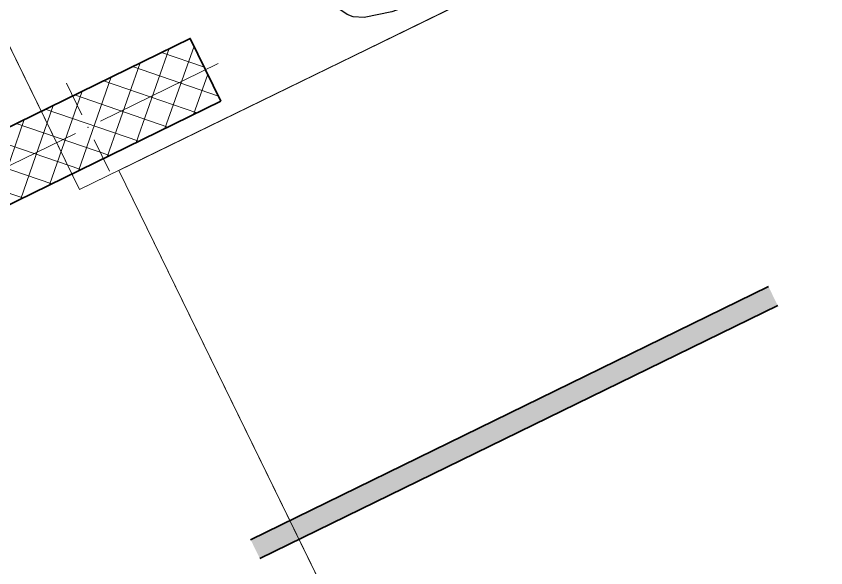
# Model space of a CAD drawing. Header units: metres. Extents: x 7511783 to 7512372, y 4692307 to 4692611.
# Drawn here: x 7512269.133 to 7512273.768, y 4692543.999 to 4692547.158 of the extents above; entities that cross this region are included whole.
import ezdxf

# ---------------------------------------------------------------- set-up
doc = ezdxf.new("R2010")
doc.units = ezdxf.units.M
doc.linetypes.add('Long Dashed', pattern=[793.7499761581425, 476.2499928474427, -317.4999833106998])
for name, color, linetype, lineweight in [('A - Muret', 7, 'Continuous', 0), ('A - Muret_Pen_No__102', 254, 'Continuous', 0), ('A - Muret_Pen_No__7', 7, 'Continuous', 0), ('A - Shtyllat', 7, 'Continuous', 0), ('A -Polyline_Pen_No__42', 8, 'Continuous', 0), ('garazhat-netw-amiri - b1', 20, 'Continuous', 0), ('Interior - Furniture _Pen_No__42', 8, 'Continuous', 0), ('Structural - Bearing', 7, 'Continuous', 0), ('Structural - Bearing_Pen_No__20', 1, 'Continuous', 0), ('Structural - Bearing_Pen_No__21', 7, 'Continuous', 0)]:
    doc.layers.add(name, color=color, linetype=linetype, lineweight=lineweight)

# ---------------------------------------------------------------- blocks, each defined once
blk = doc.blocks.new('Wall_36', base_point=(28500.00000000001, -19000.83534970144))
at = {"layer": 'A - Muret_Pen_No__102', "linetype": 'Continuous', "lineweight": 0}
blk.add_hatch(color=254, dxfattribs=at).paths.add_polyline_path([(28500.00000000001, -18880.83528241818), (28500.00000000001, -19000.83541056829), (31799.99995231624, -19000.83597085249), (31799.99995231624, -18880.83528241818)])
at = {"layer": 'A - Muret_Pen_No__7', "color": 7, "linetype": 'Continuous', "lineweight": 35, "flags": 128}
for points in [[(31799.99999999999, -18880.83534970144), (28500.00000000001, -18880.83534970144)], [(28500.00000000001, -19000.83534970144), (31800.00000000006, -19000.83534970144)]]:
    blk.add_lwpolyline(points, dxfattribs=at)
blk = doc.blocks.new('Column_12', base_point=(-63790.96833503789, 182406.9408084733))
at = {"layer": 'Structural - Bearing', "linetype": 'Continuous', "lineweight": 0}
h = blk.add_hatch(dxfattribs=at)
h.set_pattern_fill('CONCRETE_BLOCK', color=18, style=0, pattern_type=2)
h.set_pattern_definition([(44.99999999999998, (0, 0), (-91.92387818248316, 91.92387818248324), []), (135.0000000000001, (0, 0), (91.9238781824829, 91.92387818248349), [])])
h.paths.add_polyline_path([(-63040.96833503789, 182206.9408084733), (-63040.96833503789, 182606.9408084733), (-64540.96833503789, 182606.9408084733), (-64540.96833503789, 182206.9408084733)])
at = {"layer": 'Structural - Bearing_Pen_No__20', "color": 1, "linetype": 'Continuous', "lineweight": 0}
for p, q in [((-63790.96833503789, 182486.9408084733), (-63790.96833503789, 182686.9408084733)), ((-63870.96833503788, 182406.9408084733), (-64620.96833503788, 182406.9408084733)), ((-63710.96833503789, 182406.9408084733), (-62960.96833503789, 182406.9408084733)), ((-63790.96833503789, 182326.9408084733), (-63790.96833503789, 182126.9408084733))]:
    blk.add_line(p, q, dxfattribs=at)
blk.add_point((-63790.96833503789, 182406.9408084733), dxfattribs=at)
at = {"layer": 'Structural - Bearing_Pen_No__21', "color": 7, "linetype": 'Continuous', "lineweight": 35, "flags": 128}
blk.add_lwpolyline([(-63040.96833503789, 182206.9408084733), (-63040.96833503789, 182606.9408084733), (-64540.96833503789, 182606.9408084733), (-64540.96833503789, 182206.9408084733)], close=True, dxfattribs=at)
blk = doc.blocks.new('Car 05 22')
at = {"layer": 'Interior - Furniture _Pen_No__42', "color": 8, "linetype": 'Continuous', "lineweight": 25}
for p, q in [((1961.117547741, 983.221158223), (1928.938242309, 983.221158223)), ((1928.938242309, 983.221158223), (1957.843908175, 858.0544967500001)), ((1996.903176747, 974.9060932165999), (1961.117547741, 983.221158223)), ((2026.89661068, 945.007687052), (1996.903176747, 974.9060932165999)), ((2054.5732194, 897.577022836), (2026.89661068, 945.007687052)), ((2067.91700908, 857.6794056350001), (2054.5732194, 897.577022836)), ((-251.752794228, 841.043733947), (-372.3345973750002, 830.229933465)), ((-168.2198443133, 844.6061713611999), (-251.752794228, 841.043733947)), ((-78.35772569479998, 850.6357850930001), (-168.2198443133, 844.6061713611999)), ((-24.036324899, 852.2918850640001), (-78.35772569479998, 850.6357850930001)), ((40.3182760438, 852.3336850629998), (-24.036324899, 852.2918850640001)), ((230.8030912739, 845.5192631063), (40.3182760438, 852.3336850629998)), ((138.886242882, 832.3883788069998), (165.168377873, 840.275885275)), ((165.168377873, 840.275885275), (194.733578306, 844.324685204)), ((194.733578306, 844.324685204), (230.803091274, 845.519263106)), ((400.0158099590001, 847.596806379), (230.8030912739, 845.5192631063)), ((590.7241636140001, 851.6786068920001), (400.0158099590001, 847.596806379)), ((856.5325990199999, 856.169707455), (590.7241636140001, 851.6786068920001)), ((1129.8609284, 858.5331077519999), (856.5325990199999, 856.169707455)), ((1120.16623076, 836.3248049650001), (1119.51383092, 833.2672045809999)), ((1120.69723063, 838.160005195), (1120.16623076, 836.3248049650001)), ((1129.8609284, 858.5331077519999), (1120.69723063, 838.160005195)), ((1536.1071561, 860.3802508980001), (1129.8609284, 858.5331077519999)), ((1957.843908175, 858.0544967500001), (1536.1071561, 860.3802508980001)), ((1957.84390817, 858.0544967500001), (1977.22141076, 777.427813481)), ((2119.91703998, 857.4374531180001), (2067.91700908, 857.6794056350001)), ((2075.28112592, 835.6608695470001), (2067.91700908, 857.6794056350001)), ((2075.2191259, 809.3983893609999), (2075.28112592, 835.6608695470001)), ((2193.165590015, 856.4504063259001), (2119.91703998, 857.4374531180001)), ((2182.27381684, 834.081841238), (2193.16559002, 856.4504063260001)), ((2808.01466132, 852.5547640039999), (2193.165590015, 856.4504063259001)), ((2855.711363900001, 852.6327640009998), (2808.01466132, 852.5547640039999)), ((2808.01466132, 852.5547640039999), (2876.86636504, 843.317264394)), ((2891.44016583, 852.5287640049999), (2855.711363900001, 852.6327640009998)), ((2876.86636504, 843.317264394), (2954.16376923, 813.731165643)), ((2922.51356751, 852.034364026), (2891.44016583, 852.5287640049999)), ((2945.17226874, 849.4061641369999), (2922.51356751, 852.034364026)), ((2989.61447115, 839.6482645490003), (2945.17226874, 849.4061641369999)), ((3013.55027244, 833.064864827), (2989.61447115, 839.6482645490003)), ((-585.227090103, 801.027979058), (-706.3378894982, 775.7872218095)), ((-483.1389679684001, 817.2581826864), (-585.227090103, 801.027979058)), ((-372.3345973750002, 830.229933465), (-483.1389679684001, 817.2581826864)), ((124.560977278, 791.3967861309999), (129.0398444, 820.4687779309999)), ((125.693926866, 743.8968737240001), (124.560977278, 791.3967861309999)), ((129.0398444, 820.4687779309999), (138.886242882, 832.3883788069998)), ((210.873013229, 809.2317387879999), (418.0703055720001, 816.1926024380003)), ((1115.14443198, 808.948201529), (1108.59023357, 773.98329714)), ((1119.51383092, 833.2672045809999), (1115.14443198, 808.948201529)), ((1162.63563846, 830.4777734580001), (1220.13025657, 829.0713745190002)), ((1220.13025657, 829.0713745190002), (1369.65750367, 831.489072695)), ((2044.48611622, 783.069509224), (2063.35562216, 792.2740022800001)), ((2063.35562216, 792.2740022800001), (2070.42572439, 799.8521965630001)), ((2068.68333559, 787.696981005), (2065.39356605, 794.4584027669999)), ((2068.68333559, 787.696981005), (2148.02030692, 790.4828861469999)), ((2070.42572439, 799.8521965630001), (2075.2191259, 809.3983893609999)), ((2106.51930118, 732.1586113790001), (2148.02030692, 790.4828861469999)), ((2148.02030692, 790.4828861469999), (2166.81146925, 813.814537484)), ((2148.02030692, 790.4828861469999), (2205.61920777, 792.204186117)), ((2166.81146925, 813.814537484), (2182.27381684, 834.081841238)), ((2205.61920777, 792.204186117), (2227.21980808, 791.0038861380001)), ((2227.21980808, 791.0038861380001), (2232.61990816, 790.029986155)), ((2232.61990816, 790.029986155), (2237.93539134, 787.2871225249999)), ((2904.11849592, 832.8863289209997), (2905.06820589, 832.8379901159999)), ((2954.16376923, 813.731165643), (3075.78877375, 774.6896785450001)), ((3154.26138006, 782.5577669589998), (3013.55027244, 833.064864827)), ((-757.6903274910002, 747.022066986), (-784.8200333720001, 721.8124613509999)), ((-706.3378894982, 775.7872218095), (-757.6903274910002, 747.022066986)), ((-701.0941271610001, 743.2591195180001), (-729.425104913, 716.3992494200002)), ((-664.8727541800001, 760.961322365), (-701.0941271610001, 743.2591195180001)), ((-626.571782751, 772.4860242179999), (-664.8727541800001, 760.961322365)), ((-594.8871138119998, 778.4895580349998), (-626.571782751, 772.4860242179999)), ((327.3887276080001, 761.920895626), (125.394377448, 756.455747737)), ((132.429139117, 722.8048827370001), (125.693926866, 743.8968737240001)), ((521.9507803269998, 764.6728959719999), (327.3887276080001, 761.920895626)), ((355.2943663540001, 762.315609428), (339.1227247570001, 683.1192857359999)), ((373.4006373970002, 762.5717151969999), (357.2289958010001, 683.375391506)), ((813.627009446, 769.327996556), (521.9507803269998, 764.6728959719999)), ((1108.59023357, 773.98329714), (813.627009446, 769.327996556)), ((1036.25651944, 772.8416796290002), (996.5002997029998, 578.7916468290002)), ((1041.96657906, 578.0240872360001), (1107.56627095, 773.967136299)), ((1173.32542975, 774.895061201), (1090.33970038, 577.89253068)), ((1108.59023357, 773.98329714), (1537.61805657, 780.025947399)), ((1537.61805657, 780.025611521), (1974.99295641, 786.0764425990001)), ((1939.15395607, 686.22492547), (1995.917261, 777.427813481)), ((1977.22141076, 777.427813481), (2019.59119012, 777.427813481)), ((2000.39650233, 701.591770694), (2213.53100788, 762.9814866290001)), ((2019.59119012, 777.427813481), (2044.48611622, 783.069509224)), ((2226.59190807, 769.8777067159999), (2213.53100788, 762.9814866290001)), ((2213.53100788, 762.9814866290001), (2238.34670825, 752.240186817)), ((2234.36910819, 773.9630864369999), (2226.59190807, 769.8828865080001)), ((2238.46067648, 776.864360243), (2234.36910819, 773.9630864369999)), ((2240.81890828, 784.03918626), (2237.93539134, 787.2871225249999)), ((2238.34670825, 752.240186817), (2258.53170854, 739.717487037)), ((2238.46067648, 776.864360243), (2240.85090828, 780.5209863219999)), ((2240.85090828, 780.5209863219999), (2240.81890828, 784.03918626)), ((3022.47491973, 758.305686711), (3023.66221975, 762.4851866380001)), ((3024.49924208, 753.7186598590001), (3022.47491973, 758.305686711)), ((3023.66221975, 762.4851866380001), (3034.64521991, 765.0503865930001)), ((3037.91041996, 743.452886971), (3024.49924208, 753.7186598590001)), ((3034.64521991, 765.0503865930001), (3046.93432009, 763.817386614)), ((3050.61522015, 730.6688871950001), (3037.91041996, 743.452886971)), ((3046.93432009, 763.817386614), (3060.9451203, 762.9292866300001)), ((3060.9451203, 762.9292866300001), (3089.85712072, 757.3861867269998)), ((3100.48402088, 763.1120866269999), (3075.78877375, 774.6896785450001)), ((3089.85712072, 757.3861867269998), (3108.43932099, 751.4304868319999)), ((3114.13862108, 753.3111867989999), (3100.48402088, 763.1120866269999)), ((3108.43932099, 751.4304868319999), (3122.8656212, 746.4359869189999)), ((3122.8656212, 746.4359869189999), (3114.13862108, 753.3111867989999)), ((3170.0706946, 726.5554905960001), (3122.8656212, 746.4359869189999)), ((3235.883818752, 747.6101556219), (3154.26138006, 782.5577669589998)), ((3269.07948628, 728.3294692490001), (3235.883818752, 747.6101556219)), ((-784.8200333720001, 721.8124613509999), (-815.0478655078, 667.7598955197002)), ((-729.425104913, 716.3992494200002), (-750.577082573, 669.7773949330001)), ((146.670770152, 710.6062742990001), (132.429139117, 722.8048827370001)), ((171.252864179, 696.6287725440001), (146.670770152, 710.6062742990001)), ((212.566754139, 676.5412700230002), (171.252864179, 696.6287725440001)), ((2000.39650233, 701.591770694), (1730.35620914, 633.8338533080002)), ((2122.045506540001, 659.9572884350001), (2293.79610906, 697.6509877739999)), ((2258.53170854, 739.717487037), (2269.0398087, 731.086787188)), ((2269.0398087, 731.086787188), (2278.83550884, 721.965087348)), ((2278.83550884, 721.965087348), (2293.79610906, 697.6509877739999)), ((2293.79610906, 697.6509877739999), (2317.1870094, 700.7385877199999)), ((2293.79610906, 697.6386630720001), (2293.79610906, 697.6509877739999)), ((2317.1870094, 700.7385877199999), (2345.74280982, 702.7498876850001)), ((2355.134199750001, 639.912801441), (2317.1870094, 700.7385877199999)), ((2345.74280982, 702.7498876850001), (2378.929310310001, 702.0184876970001)), ((2410.10490185, 649.1086815510001), (2378.929310310001, 702.0184876970001)), ((2378.929310310001, 702.0184876970001), (2410.57231077, 694.2028878339999)), ((2428.73881104, 681.7061880529999), (2457.25830016, 700.035535323)), ((2457.25830016, 700.035535323), (2535.4819126, 697.9905877680001)), ((2535.422612600001, 697.9916562040003), (2673.21491462, 695.5089878119999)), ((2535.46586986, 697.9894090810001), (2535.4819126, 697.988971943)), ((2673.21491462, 695.5089878119999), (2787.200816290001, 691.4809878819998)), ((3064.50712035, 714.6457874760001), (3050.61522015, 730.6688871950001)), ((3076.97452053, 697.807687771), (3064.50712035, 714.6457874760001)), ((3100.00912087, 656.556188494), (3076.97452053, 697.807687771)), ((3211.69204952, 701.0151137130001), (3170.0706946, 726.5554905960001)), ((3254.25934432, 663.1775183300001), (3211.69204952, 701.0151137130001)), ((3298.56678787, 705.6390702070001), (3269.07948628, 728.3294692490001)), ((3337.33388997, 663.3806719909999), (3298.56678787, 705.6390702070001)), ((-815.0478655078, 667.7598955197002), (-855.0523550635, 511.0116477078998)), ((-768.2719792499998, 602.2788720830002), (-750.577082573, 669.7773949330001)), ((266.3151410770001, 654.566867265), (212.566754139, 676.5412700230002)), ((319.4903281550001, 636.426864989), (266.3151410770001, 654.566867265)), ((339.1227247570001, 683.1192857359999), (329.5580559370001, 633.8673348859999)), ((357.2289958010001, 683.375391506), (346.76505809, 629.492778784)), ((1952.84760406, 621.338789111), (2122.045506540001, 659.9572884350001)), ((2436.02871163, 583.2244924540001), (2410.10490185, 649.1086815510001)), ((2410.57231077, 694.2028878339999), (2410.58631694, 694.1782473540001)), ((2428.73881104, 681.7061880529999), (2410.57231077, 694.2028878339999)), ((2428.77597173, 681.700745325), (2428.73881104, 681.7061880529999)), ((2428.77597173, 681.700745325), (2456.66545813, 639.8418234830003)), ((2787.200816290001, 691.4809878819998), (2868.415817480001, 687.223087957)), ((2868.395882330001, 687.22488671), (2959.72331881, 678.984388101)), ((2959.72331881, 678.984388101), (2868.415817480001, 687.1969879569999)), ((2959.72331881, 678.984388101), (3047.2313201, 666.2002883250001)), ((3047.20992906, 666.2041971140001), (3100.00912087, 656.556188494)), ((3152.92075342, 553.873393456), (3100.00912087, 656.556188494)), ((3301.867263790001, 602.80900872), (3254.25934432, 663.1775183300001)), ((3374.49419199, 603.583974516), (3337.33388997, 663.3806719909999)), ((-764.3441764490001, 617.261773195), (-665.728145997, 623.9546285630003)), ((-665.728145997, 623.9546285630003), (-500.877431885, 634.180288886)), ((-500.877431885, 634.180288886), (-383.0238853850001, 641.9613403830001)), ((-383.0238853850001, 641.9613403830001), (-274.220886173, 631.318400078)), ((-274.220886173, 631.318400078), (-56.404854203, 600.536895199)), ((392.7088835140001, 617.8124267930001), (319.4903281550001, 636.426864989)), ((474.8166917820001, 607.1053878569999), (392.7088835140001, 617.8124267930001)), ((521.3449804749999, 601.6186871690002), (474.8166917820001, 607.1053878569999)), ((1730.35620914, 633.8338533080002), (1562.00595611, 600.596478384)), ((1779.61280153, 581.7538898049997), (1952.84760406, 621.338789111)), ((2379.77420337, 575.387091212), (2355.13301598, 639.9159014410001)), ((2456.66545813, 639.8418234830003), (2487.236391870001, 574.2621729599999)), ((3301.867263790001, 602.80900872), (3346.015513130001, 501.4217980699999)), ((3418.40079436, 512.7439783509999), (3374.49419199, 603.583974516)), ((-768.2719792499998, 602.2788720830002), (-782.764796709, 510.0106247469999)), ((-56.404854203, 600.536895199), (145.941775497, 566.5900898169999)), ((145.941775497, 566.5900898169999), (233.261172115, 552.312592089)), ((569.9935686519999, 596.8381865689998), (521.3449804749999, 601.6186871690002)), ((652.59274858, 590.9845858339997), (569.9935686519999, 596.8381865689998)), ((772.8388193580001, 584.9903850819998), (652.59274858, 590.9845858339997)), ((907.2666866909999, 580.298084493), (772.8388193580001, 584.9903850819998)), ((1041.96657906, 578.0240872360001), (907.2666866909999, 580.298084493)), ((1227.79815085, 577.5186957939999), (1041.96657906, 578.0240872360001)), ((1316.09897866, 580.475793563), (1227.79815085, 577.5186957939999)), ((1403.02450604, 584.4121905939998), (1316.09897866, 580.475793563)), ((1483.8761315, 590.1361862749999), (1403.02450604, 584.4121905939998)), ((1562.00595611, 600.596478384), (1483.8761315, 590.1361862749999)), ((1610.72419049, 544.0665862469999), (1779.61280153, 581.7538898049997)), ((2397.334105950001, 514.2584815219999), (2379.77250853, 575.3929912130001)), ((2453.63941421, 521.616582688), (2436.02871163, 583.2244924540001)), ((2487.236391870001, 574.2621729599999), (2491.79934275, 562.0052962960001)), ((2491.79994982, 562.0052962960001), (2517.90263133, 477.034766618)), ((-855.0523550635, 511.0116477078998), (-874.6778528530002, 344.9579771100001)), ((-782.7621654889999, 510.027376359), (-794.5333543099999, 390.6265818930001)), ((233.261172115, 552.312592089), (315.3092800730001, 541.359190513)), ((315.2936019620001, 541.3606176840001), (384.2945810830001, 535.0794906230001)), ((384.2815104790001, 535.080362318), (454.174320738, 530.4191213629999)), ((454.170282107, 530.4193907049998), (526.242583163, 526.2868907769997)), ((526.2331313149998, 526.2873073839999), (627.7018846490002, 521.814890855)), ((627.698546207, 521.8149872519999), (756.75876515, 518.0884218199999)), ((756.75876515, 518.0884218199999), (1322.62824821, 518.052230308)), ((1322.62824821, 518.052230308), (1420.49779626, 521.652890858)), ((1420.49066257, 521.652523245), (1466.64156934, 524.030772681)), ((1466.62639694, 524.0299908169999), (1510.87647584, 527.594696836)), ((1510.85529759, 527.5929907539999), (1554.25309822, 533.0576906580001)), ((1554.25309822, 533.0576906580001), (1596.82961355, 540.969674969)), ((1597.28918852, 541.1774857889999), (1596.65116701, 540.8889849259999)), ((2419.31580918, 395.7362626700001), (2397.33316008, 514.2635815229997)), ((2477.61661773, 401.0764635800001), (2453.63941421, 521.616582688)), ((3189.62073735, 475.569766106), (3152.92075342, 553.873393456)), ((3457.47689648, 393.0984834030001), (3418.40079436, 512.7439783509999)), ((2517.90263133, 477.034766618), (2537.54372273, 384.0810341510001)), ((3199.39883308, 466.7584630290001), (3189.62073735, 475.569766106)), ((3220.69886845, 454.388540188), (3199.39883308, 466.7584630290001)), ((3346.015513130001, 501.4217980699999), (3374.297465860001, 419.557472908)), ((3256.10680826, 439.2417534179999), (3220.67662376, 454.4014587129999)), ((3288.390194130001, 425.101248479), (3256.10680826, 439.2417534179999)), ((3319.36158057, 408.41284265), (3288.390194130001, 425.101248479)), ((3391.09039087, 344.247647689), (3374.297465860001, 419.557472908)), ((-794.5333543099999, 390.6265818930001), (-802.4328468090001, 258.715288008)), ((2433.73206705, 266.091642182), (2419.31580918, 395.7362626700001)), ((2493.88922012, 269.050242651), (2477.61661773, 401.0764635800001)), ((2537.54372273, 384.0810341510001), (2551.45611664, 285.6281997640001)), ((3353.46269085, 384.2512837760001), (3319.36158057, 408.41284265)), ((3324.654278260001, 377.297531782), (3321.23357975, 370.497229407)), ((3328.30797666, 379.591332583), (3324.654278260001, 377.297531782)), ((3338.468372210001, 379.4523325350001), (3328.30797666, 379.591332583)), ((3363.640761200001, 357.811724976), (3338.468372210001, 379.4523325350001)), ((3377.182392130001, 359.9734848010001), (3353.46269085, 384.2512837760001)), ((3468.34279707, 330.9338860280001), (3457.47689648, 393.0984834030001)), ((-874.6778528530002, 344.9579771100001), (-882.944054645, 194.680643518)), ((3321.23357975, 370.497229407), (3320.99727986, 362.132926485)), ((3320.99727986, 362.132926485), (3338.31527228, 276.8564967000001)), ((3396.66521323, 315.8049103040001), (3363.640761200001, 357.811724976)), ((3391.09039087, 344.247647689), (3377.182392130001, 359.9734848010001)), ((3474.4914974, 263.721088865), (3468.34279707, 330.9338860280001)), ((2551.45611664, 285.6281997640001), (2559.71041303, 193.693567653)), ((3408.0703938, 289.3779877820001), (3396.66521323, 315.8049103040001)), ((3408.0703938, 289.3779877820001), (3413.77629411, 267.259988716)), ((-802.4328468090001, 258.715288008), (-806.8131426489999, 124.936494209)), ((2441.61713002, 131.955220918), (2433.73181129, 266.093942182)), ((2503.10292147, 133.173421111), (2493.88922012, 269.050242651)), ((3338.31527228, 276.8564967000001), (3351.882966340001, 172.661960307)), ((3413.77548775, 267.2641933500001), (3418.45445829, 242.866384828)), ((3418.452194370001, 242.878189745), (3424.044894670001, 200.723791525)), ((3478.33319761, 199.917191559), (3474.4914974, 263.721088865)), ((-882.944054645, 194.680643518), (-885.3767076889999, 0)), ((2559.71041303, 193.693567653), (2564.38081099, 101.185635342)), ((3424.044894670001, 200.723791525), (3427.72848251, 152.023715234)), ((3479.35651311, 164.9481933352), (3478.33319761, 199.917191559)), ((3351.882966340001, 172.661960307), (3358.343763510001, 75.87012649980001)), ((3432.36383112, 39.98011396419999), (3427.72848251, 152.023715234)), ((3489.519598210001, 164.9481933352), (3479.35651311, 164.9481933352)), ((3489.519598210001, -164.9481933352), (3489.519598210001, 164.9481933352)), ((-806.8131426489999, 124.936494209), (-808.0470753050001, 0)), ((2444.0197128, -0.0273000043277), (2441.61701245, 131.957220918)), ((2506.01959488, -3.86e-13), (2503.10292147, 133.173421111)), ((2564.38081099, 101.185635342), (2566.01761027, -0.00610000213065)), ((3353.95786543, 27.8932505984), (3358.343763510001, 75.87012649980001)), ((3381.98685317, 46.5714162664), (3376.267285060001, 38.99395092400001)), ((3386.21005132, 48.3522168884), (3381.98685317, 46.5714162664)), ((3386.21005132, 48.3522168884), (3394.28954778, 48.3522168884)), ((3398.51284593, 46.5714162664), (3394.28954778, 48.3522168884)), ((3404.23226311, 38.99375151340001), (3398.51284593, 46.5714162664)), ((3431.76949509, 57.3729975776), (3431.76949509, 56.7710829698)), ((-885.3767076889999, 0), (-882.944054645, -194.680643518)), ((-806.8131426489999, -124.936494209), (-808.0470753050001, 1.477e-13)), ((2444.0197128, 0.0273000043271), (2441.61701245, -131.957220918)), ((2564.38081099, -101.185635342), (2566.01761027, 0.00610000212997)), ((3353.95786543, 27.8932505984), (3353.95786543, -0.7649002671629999)), ((3353.95786543, -27.8932505984), (3353.95786543, 0.7649002671619999)), ((3370.89075802, 11.74110410089999), (3370.32315827, -0.7649002671629999)), ((3370.89075802, -11.74110410089999), (3370.32315827, 0.7649002671619999)), ((3372.49235732, 23.6550082622), (3370.89075802, 11.74110410089999)), ((3376.267285060001, 38.99395092400001), (3372.49235732, 23.6550082622)), ((3404.23226311, 38.99375151340001), (3408.00714178, 23.6550082622)), ((3408.00714178, 23.6550082622), (3409.766541010001, 8.055102813469999)), ((3409.766541010001, 8.055102813469999), (3409.766541010001, -4.961e-13)), ((3432.04453126, -0.0109000038072), (3432.36383112, 39.98011396419999)), ((3432.04453126, 0.0109000038063), (3432.36383112, -39.98011396419999)), ((2506.01959488, -2.78e-13), (2503.10292147, -133.173421111)), ((3353.95786543, -27.8932505984), (3358.343763510001, -75.87012649980001)), ((3372.49235732, -23.6550082622), (3370.89075802, -11.74110410089999)), ((3376.267285060001, -38.99395092400001), (3372.49235732, -23.6550082622)), ((3381.98685317, -46.5714162664), (3376.267285060001, -38.99395092400001)), ((3404.23226311, -38.99375151340001), (3398.51284593, -46.5714162664)), ((3404.23226311, -38.99375151340001), (3408.00714178, -23.6550082622)), ((3408.00714178, -23.6550082622), (3409.766541010001, -8.055102813469999)), ((3409.766541010001, -8.055102813469999), (3409.766541010001, -3.892e-13)), ((3432.36383112, -39.98011396419999), (3427.72848251, -152.023715234)), ((3351.882966340001, -172.661960307), (3358.343763510001, -75.87012649980001)), ((3386.21005132, -48.3522168884), (3381.98685317, -46.5714162664)), ((3386.21005132, -48.3522168884), (3394.28954778, -48.3522168884)), ((3398.51284593, -46.5714162664), (3394.28954778, -48.3522168884)), ((3431.76949509, -57.3729975776), (3431.76949509, -56.7710829698)), ((-802.4328468090001, -258.715288008), (-806.8131426489999, -124.936494209)), ((2441.61713002, -131.955220918), (2433.73181129, -266.093942182)), ((2503.10292147, -133.173421111), (2493.88922012, -269.050242651)), ((2559.71041303, -193.693567653), (2564.38081099, -101.185635342)), ((3338.31527228, -276.8564967000001), (3351.882966340001, -172.661960307)), ((3424.044894670001, -200.723791525), (3427.72848251, -152.023715234)), ((3478.33319761, -199.917191559), (3479.35651311, -164.9481933352)), ((3479.35651311, -164.9481933352), (3489.519598210001, -164.9481933352)), ((-882.944054645, -194.680643518), (-874.6778528530002, -344.9579771100001)), ((2551.45611664, -285.6281997640001), (2559.71041303, -193.693567653)), ((3418.452194370001, -242.878189745), (3424.044894670001, -200.723791525)), ((3474.4914974, -263.721088865), (3478.33319761, -199.917191559)), ((-794.5333543099999, -390.6265818930001), (-802.4328468090001, -258.715288008)), ((2433.73206705, -266.091642182), (2419.31580918, -395.7362626700001)), ((2493.88922012, -269.050242651), (2477.61661773, -401.0764635800001)), ((3320.99727986, -362.132926485), (3338.31527228, -276.8564967000001)), ((3408.0703938, -289.3779877820001), (3413.77629411, -267.259988716)), ((3413.77548775, -267.2641933500001), (3418.45445829, -242.866384828)), ((3468.34279707, -330.9338860280001), (3474.4914974, -263.721088865)), ((2537.54372273, -384.0810341510001), (2551.45611664, -285.6281997640001)), ((3396.66521323, -315.8049103040001), (3363.640761200001, -357.811724976)), ((3408.0703938, -289.3779877820001), (3396.66521323, -315.8049103040001)), ((-874.6778528530002, -344.9579771100001), (-855.0523550635, -511.0116477078998)), ((3321.23357975, -370.497229407), (3320.99727986, -362.132926485)), ((3324.654278260001, -377.297531782), (3321.23357975, -370.497229407)), ((3363.640761200001, -357.811724976), (3338.468372210001, -379.4523325350001)), ((3377.182392130001, -359.9734848010001), (3353.46269085, -384.2512837760001)), ((3391.09039087, -344.247647689), (3374.297465860001, -419.557472908)), ((3391.09039087, -344.247647689), (3377.182392130001, -359.9734848010001)), ((3457.47689648, -393.0984834030001), (3468.34279707, -330.9338860280001)), ((-782.7621654889999, -510.027376359), (-794.5333543099999, -390.6265818930001)), ((2419.31580918, -395.7362626700001), (2397.33316008, -514.2635815229997)), ((2477.61661773, -401.0764635800001), (2453.63941421, -521.616582688)), ((2517.90263133, -477.034766618), (2537.54372273, -384.0810341510001)), ((3319.36158057, -408.41284265), (3288.390194130001, -425.101248479)), ((3353.46269085, -384.2512837760001), (3319.36158057, -408.41284265)), ((3328.30797666, -379.591332583), (3324.654278260001, -377.297531782)), ((3338.468372210001, -379.4523325350001), (3328.30797666, -379.591332583)), ((3418.40079436, -512.7439783509999), (3457.47689648, -393.0984834030001)), ((3220.69886845, -454.388540188), (3199.39883308, -466.7584630290001)), ((3256.10680826, -439.2417534179999), (3220.67662376, -454.4014587129999)), ((3288.390194130001, -425.101248479), (3256.10680826, -439.2417534179999)), ((3346.015513130001, -501.4217980699999), (3374.297465860001, -419.557472908)), ((2491.79994982, -562.0052962960001), (2517.90263133, -477.034766618)), ((3189.62073735, -475.569766106), (3152.92075342, -553.873393456)), ((3199.39883308, -466.7584630290001), (3189.62073735, -475.569766106)), ((3301.867263790001, -602.80900872), (3346.015513130001, -501.4217980699999)), ((-855.0523550635, -511.0116477078998), (-815.0478655078, -667.7598955197002)), ((-768.2719792499998, -602.2788720830002), (-782.764796709, -510.0106247469999)), ((145.941775497, -566.5900898169999), (233.261172115, -552.312592089)), ((233.261172115, -552.312592089), (315.3092800730001, -541.359190513)), ((315.2936019620001, -541.3606176840001), (384.2945810830001, -535.0794906230001)), ((384.2815104790001, -535.080362318), (454.174320738, -530.4191213629999)), ((454.170282107, -530.4193907049998), (526.242583163, -526.2868907769997)), ((526.2331313149998, -526.2873073839999), (627.7018846490002, -521.814890855)), ((627.698546207, -521.8149872519999), (756.75876515, -518.0884218199999)), ((756.75876515, -518.0884218199999), (1322.62824821, -518.052230308)), ((1322.62824821, -518.052230308), (1420.49779626, -521.652890858)), ((1420.49066257, -521.652523245), (1466.64156934, -524.030772681)), ((1466.62639694, -524.0299908169999), (1510.87647584, -527.594696836)), ((1510.85529759, -527.5929907539999), (1554.25309822, -533.0576906580001)), ((1554.25309822, -533.0576906580001), (1596.82961355, -540.969674969)), ((1597.28918852, -541.1774857889999), (1596.65116701, -540.8889849259999)), ((1610.72419049, -544.0665862469999), (1779.61280153, -581.7538898049997)), ((2397.334105950001, -514.2584815219999), (2379.77250853, -575.3929912130001)), ((2453.63941421, -521.616582688), (2436.02871163, -583.2244924540001)), ((3152.92075342, -553.873393456), (3100.00912087, -656.556188494)), ((3374.49419199, -603.583974516), (3418.40079436, -512.7439783509999)), ((-768.2719792499998, -602.2788720830002), (-750.577082573, -669.7773949330001)), ((-274.220886173, -631.318400078), (-56.404854203, -600.536895199)), ((-56.404854203, -600.536895199), (145.941775497, -566.5900898169999)), ((521.3449804749999, -601.6186871690002), (474.8166917820001, -607.1053878569999)), ((569.9935686519999, -596.8381865689998), (521.3449804749999, -601.6186871690002)), ((652.59274858, -590.9845858339997), (569.9935686519999, -596.8381865689998)), ((772.8388193580001, -584.9903850819998), (652.59274858, -590.9845858339997)), ((907.2666866909999, -580.298084493), (772.8388193580001, -584.9903850819998)), ((1041.96657906, -578.0240872360001), (907.2666866909999, -580.298084493)), ((1036.25651944, -772.8416796290002), (996.5002997029998, -578.7916468290002)), ((1227.79815085, -577.5186957939999), (1041.96657906, -578.0240872360001)), ((1041.96657906, -578.0240872360001), (1107.56627095, -773.967136299)), ((1173.32542975, -774.895061201), (1090.33970038, -577.89253068)), ((1316.09897866, -580.475793563), (1227.79815085, -577.5186957939999)), ((1403.02450604, -584.4121905939998), (1316.09897866, -580.475793563)), ((1483.8761315, -590.1361862749999), (1403.02450604, -584.4121905939998)), ((1562.00595611, -600.596478384), (1483.8761315, -590.1361862749999)), ((1730.35620914, -633.8338533080002), (1562.00595611, -600.596478384)), ((1779.61280153, -581.7538898049997), (1952.84760406, -621.338789111)), ((2379.77420337, -575.387091212), (2355.13301598, -639.9159014410001)), ((2436.02871163, -583.2244924540001), (2410.10490185, -649.1086815510001)), ((2456.66545813, -639.8418234830003), (2487.236391870001, -574.2621729599999)), ((2487.236391870001, -574.2621729599999), (2491.79934275, -562.0052962960001)), ((-764.3441764490001, -617.261773195), (-665.728145997, -623.9546285630003)), ((-665.728145997, -623.9546285630003), (-500.877431885, -634.180288886)), ((-500.877431885, -634.180288886), (-383.0238853850001, -641.9613403830001)), ((-383.0238853850001, -641.9613403830001), (-274.220886173, -631.318400078)), ((319.4903281550001, -636.426864989), (266.3151410770001, -654.566867265)), ((392.7088835140001, -617.8124267930001), (319.4903281550001, -636.426864989)), ((339.1227247570001, -683.1192857359999), (329.5580559370001, -633.8673348859999)), ((357.2289958010001, -683.375391506), (346.76505809, -629.492778784)), ((474.8166917820001, -607.1053878569999), (392.7088835140001, -617.8124267930001)), ((2000.39650233, -701.591770694), (1730.35620914, -633.8338533080002)), ((1952.84760406, -621.338789111), (2122.045506540001, -659.9572884350001)), ((2355.134199750001, -639.912801441), (2317.1870094, -700.7385877199999)), ((2428.77597173, -681.700745325), (2456.66545813, -639.8418234830003)), ((3301.867263790001, -602.80900872), (3254.25934432, -663.1775183300001)), ((3337.33388997, -663.3806719909999), (3374.49419199, -603.583974516)), ((-815.0478655078, -667.7598955197002), (-784.8200333720001, -721.8124613509999)), ((-729.425104913, -716.3992494200002), (-750.577082573, -669.7773949330001)), ((212.566754139, -676.5412700230002), (171.252864179, -696.6287725440001)), ((266.3151410770001, -654.566867265), (212.566754139, -676.5412700230002)), ((355.2943663540001, -762.315609428), (339.1227247570001, -683.1192857359999)), ((373.4006373970002, -762.5717151969999), (357.2289958010001, -683.375391506)), ((1939.15395607, -686.22492547), (1995.917261, -777.427813481)), ((2122.045506540001, -659.9572884350001), (2293.79610906, -697.6509877739999)), ((2410.10490185, -649.1086815510001), (2378.929310310001, -702.0184876970001)), ((2378.929310310001, -702.0184876970001), (2410.57231077, -694.2028878339999)), ((2428.73881104, -681.7061880529999), (2410.57231077, -694.2028878339999)), ((2410.57231077, -694.2028878339999), (2410.58631694, -694.1782473540001)), ((2428.77597173, -681.700745325), (2428.73881104, -681.7061880529999)), ((2428.73881104, -681.7061880529999), (2457.25830016, -700.035535323)), ((2673.21491462, -695.5089878119999), (2787.200816290001, -691.4809878819998)), ((2787.200816290001, -691.4809878819998), (2868.415817480001, -687.223087957)), ((2868.395882330001, -687.22488671), (2959.72331881, -678.984388101)), ((2959.72331881, -678.984388101), (2868.415817480001, -687.1969879569999)), ((2959.72331881, -678.984388101), (3047.2313201, -666.2002883250001)), ((3047.20992906, -666.2041971140001), (3100.00912087, -656.556188494)), ((3100.00912087, -656.556188494), (3076.97452053, -697.807687771)), ((3254.25934432, -663.1775183300001), (3211.69204952, -701.0151137130001)), ((3298.56678787, -705.6390702070001), (3337.33388997, -663.3806719909999)), ((-784.8200333720001, -721.8124613509999), (-757.6903274910002, -747.022066986)), ((-701.0941271610001, -743.2591195180001), (-729.425104913, -716.3992494200002)), ((132.429139117, -722.8048827370001), (125.693926866, -743.8968737240001)), ((146.670770152, -710.6062742990001), (132.429139117, -722.8048827370001)), ((171.252864179, -696.6287725440001), (146.670770152, -710.6062742990001)), ((2000.39650233, -701.591770694), (2213.53100788, -762.9814866290001)), ((2106.51930118, -732.1586113790001), (2148.02030692, -790.4828861469999)), ((2238.34670825, -752.240186817), (2258.53170854, -739.717487037)), ((2258.53170854, -739.717487037), (2269.0398087, -731.086787188)), ((2269.0398087, -731.086787188), (2278.83550884, -721.965087348)), ((2278.83550884, -721.965087348), (2293.79610906, -697.6509877739999)), ((2293.79610906, -697.6386630720001), (2293.79610906, -697.6509877739999)), ((2293.79610906, -697.6509877739999), (2317.1870094, -700.7385877199999)), ((2317.1870094, -700.7385877199999), (2345.74280982, -702.7498876850001)), ((2345.74280982, -702.7498876850001), (2378.929310310001, -702.0184876970001)), ((2457.25830016, -700.035535323), (2535.4819126, -697.9905877680001)), ((2535.422612600001, -697.9916562040003), (2673.21491462, -695.5089878119999)), ((2535.46586986, -697.9894090810001), (2535.4819126, -697.988971943)), ((3050.61522015, -730.6688871950001), (3037.91041996, -743.452886971)), ((3064.50712035, -714.6457874760001), (3050.61522015, -730.6688871950001)), ((3076.97452053, -697.807687771), (3064.50712035, -714.6457874760001)), ((3170.0706946, -726.5554905960001), (3122.8656212, -746.4359869189999)), ((3211.69204952, -701.0151137130001), (3170.0706946, -726.5554905960001)), ((3235.883818752, -747.6101556219), (3269.07948628, -728.3294692490001)), ((3269.07948628, -728.3294692490001), (3298.56678787, -705.6390702070001)), ((-757.6903274910002, -747.022066986), (-706.3378894982, -775.7872218095)), ((-706.3378894982, -775.7872218095), (-585.227090103, -801.027979058)), ((-664.8727541800001, -760.961322365), (-701.0941271610001, -743.2591195180001)), ((-626.571782751, -772.4860242179999), (-664.8727541800001, -760.961322365)), ((-594.8871138119998, -778.4895580349998), (-626.571782751, -772.4860242179999)), ((125.693926866, -743.8968737240001), (124.560977278, -791.3967861309999)), ((327.3887276080001, -761.920895626), (125.394377448, -756.455747737)), ((521.9507803269998, -764.6728959719999), (327.3887276080001, -761.920895626)), ((813.627009446, -769.327996556), (521.9507803269998, -764.6728959719999)), ((1108.59023357, -773.98329714), (813.627009446, -769.327996556)), ((1108.59023357, -773.98329714), (1537.61805657, -780.025947399)), ((1115.14443198, -808.948201529), (1108.59023357, -773.98329714)), ((1537.61805657, -780.025611521), (1974.99295641, -786.0764425990001)), ((1957.84390817, -858.0544967500001), (1977.22141076, -777.427813481)), ((1977.22141076, -777.427813481), (2019.59119012, -777.427813481)), ((2019.59119012, -777.427813481), (2044.48611622, -783.069509224)), ((2044.48611622, -783.069509224), (2063.35562216, -792.2740022800001)), ((2068.68333559, -787.696981005), (2065.39356605, -794.4584027669999)), ((2068.68333559, -787.696981005), (2148.02030692, -790.4828861469999)), ((2213.53100788, -762.9814866290001), (2238.34670825, -752.240186817)), ((2226.59190807, -769.8777067159999), (2213.53100788, -762.9814866290001)), ((2234.36910819, -773.9630864369999), (2226.59190807, -769.8828865080001)), ((2232.61990816, -790.029986155), (2237.93539134, -787.2871225249999)), ((2238.46067648, -776.864360243), (2234.36910819, -773.9630864369999)), ((2240.81890828, -784.03918626), (2237.93539134, -787.2871225249999)), ((2238.46067648, -776.864360243), (2240.85090828, -780.5209863219999)), ((2240.85090828, -780.5209863219999), (2240.81890828, -784.03918626)), ((2954.16376923, -813.731165643), (3075.78877375, -774.6896785450001)), ((3013.55027244, -833.064864827), (3154.26138006, -782.5577669589998)), ((3024.49924208, -753.7186598590001), (3022.47491973, -758.305686711)), ((3022.47491973, -758.305686711), (3023.66221975, -762.4851866380001)), ((3023.66221975, -762.4851866380001), (3034.64521991, -765.0503865930001)), ((3037.91041996, -743.452886971), (3024.49924208, -753.7186598590001)), ((3034.64521991, -765.0503865930001), (3046.93432009, -763.817386614)), ((3046.93432009, -763.817386614), (3060.9451203, -762.9292866300001)), ((3060.9451203, -762.9292866300001), (3089.85712072, -757.3861867269998)), ((3100.48402088, -763.1120866269999), (3075.78877375, -774.6896785450001)), ((3089.85712072, -757.3861867269998), (3108.43932099, -751.4304868319999)), ((3114.13862108, -753.3111867989999), (3100.48402088, -763.1120866269999)), ((3108.43932099, -751.4304868319999), (3122.8656212, -746.4359869189999)), ((3122.8656212, -746.4359869189999), (3114.13862108, -753.3111867989999)), ((3154.26138006, -782.5577669589998), (3235.883818752, -747.6101556219)), ((-585.227090103, -801.027979058), (-483.149337101, -817.256968783)), ((-483.149337101, -817.256968783), (-372.3345973750002, -830.229933465)), ((-372.3345973750002, -830.229933465), (-251.752794228, -841.043733947)), ((124.560977278, -791.3967861309999), (129.0398444, -820.4687779309999)), ((129.0398444, -820.4687779309999), (138.886242882, -832.3883788069998)), ((138.886242882, -832.3883788069998), (165.168377873, -840.275885275)), ((210.873013229, -809.2317387879999), (418.0703055720001, -816.1926024380003)), ((1119.51383092, -833.2672045809999), (1115.14443198, -808.948201529)), ((1120.16623076, -836.3248049650001), (1119.51383092, -833.2672045809999)), ((1162.63563846, -830.4777734580001), (1220.13025657, -829.0713745190002)), ((1220.13025657, -829.0713745190002), (1369.65750367, -831.489072695)), ((2063.35562216, -792.2740022800001), (2070.42572439, -799.8521965630001)), ((2070.42572439, -799.8521965630001), (2075.2191259, -809.3983893609999)), ((2075.2191259, -809.3983893609999), (2075.28112592, -835.6608695470001)), ((2148.02030692, -790.4828861469999), (2166.81146925, -813.814537484)), ((2148.02030692, -790.4828861469999), (2205.61920777, -792.204186117)), ((2166.81146925, -813.814537484), (2182.27381684, -834.081841238)), ((2182.27381684, -834.081841238), (2193.16559002, -856.4504063260001)), ((2205.61920777, -792.204186117), (2227.21980808, -791.0038861380001)), ((2227.21980808, -791.0038861380001), (2232.61990816, -790.029986155)), ((2876.86636504, -843.317264394), (2954.16376923, -813.731165643)), ((2989.61447115, -839.6482645490003), (3013.55027244, -833.064864827)), ((-251.752794228, -841.043733947), (-168.2198443133, -844.6061713611999)), ((-168.2198443133, -844.6061713611999), (-78.35772569479998, -850.6357850930001)), ((-78.35772569479998, -850.6357850930001), (-24.036324899, -852.2918850640001)), ((-24.036324899, -852.2918850640001), (40.3182760438, -852.3336850629998)), ((40.3182760438, -852.3336850629998), (230.8030912739, -845.5192631063)), ((165.168377873, -840.275885275), (194.733578306, -844.324685204)), ((194.733578306, -844.324685204), (230.803091274, -845.519263106)), ((230.8030912739, -845.5192631063), (400.0158099590001, -847.596806379)), ((400.0158099590001, -847.596806379), (590.7241636140001, -851.6786068920001)), ((590.7241636140001, -851.6786068920001), (856.5325990199999, -856.169707455)), ((856.5325990199999, -856.169707455), (1129.8609284, -858.5331077519999)), ((1120.69723063, -838.160005195), (1120.16623076, -836.3248049650001)), ((1129.8609284, -858.5331077519999), (1120.69723063, -838.160005195)), ((1129.8609284, -858.5331077519999), (1536.1071561, -860.3802508980001)), ((1536.1071561, -860.3802508980001), (1957.84390817, -858.0544967500001)), ((1957.84390817, -858.0544967500001), (1928.938242309, -983.221158223)), ((2054.5732194, -897.577022836), (2067.917009081, -857.6794056350001)), ((2075.28112592, -835.6608695470001), (2067.91700908, -857.6794056350001)), ((2067.917009081, -857.6794056350001), (2119.91703998, -857.4374531180001)), ((2119.91703998, -857.4374531180001), (2193.165590015, -856.4504063259001)), ((2193.165590015, -856.4504063259001), (2808.01466132, -852.5547640039999)), ((2808.01466132, -852.5547640039999), (2876.86636504, -843.317264394)), ((2808.01466132, -852.5547640039999), (2855.711363900001, -852.6327640009998)), ((2855.711363900001, -852.6327640009998), (2891.44016583, -852.5287640049999)), ((2891.44016583, -852.5287640049999), (2922.51356751, -852.034364026)), ((2922.51356751, -852.034364026), (2945.17226874, -849.4061641369999)), ((2945.17226874, -849.4061641369999), (2989.61447115, -839.6482645490003)), ((2026.89661068, -945.007687052), (2054.5732194, -897.577022836)), ((1996.903176747, -974.9060932165999), (2026.89661068, -945.007687052)), ((1928.938242309, -983.221158223), (1961.117547741, -983.221158223)), ((1961.117547741, -983.221158223), (1996.903176747, -974.9060932165999))]:
    blk.add_line(p, q, dxfattribs=at)
for centre, radius, start, end in [((492.8743121958, 217.6762888661), 973.2499460395999, 154.1544541405, 170.9117329646), ((1649.811844864, 0), 1520.416064058, 158.6992078, 201.3007921999999), ((-1245.217819199, 0), 2907.303426369, 349.2141992177, 10.78580078235), ((1856.361619248, -1.736472437241999), 2353.963924674, 170.8803955853, 189.9222862500999), ((492.8743121958, -217.6762888661), 973.2499460395999, 191.230533967, 205.8455458595)]:
    blk.add_arc(centre, radius, start, end, dxfattribs=at)

msp = doc.modelspace()

# ---------------------------------------------------------------- linework, layer by layer
at = {"layer": 'A -Polyline_Pen_No__42', "color": 8, "linetype": 'Long Dashed'}
msp.add_lwpolyline([(7512269.855280058, 4692546.340036525), (7512293.753963477, 4692558.019631159)], dxfattribs=at)
at = {"layer": 'garazhat-netw-amiri - b1', "color": 20, "linetype": 'Continuous', "lineweight": 0}
for p, q in [((7512269.720513057, 4692546.274174155), (7512294.113342173, 4692558.195264162)), ((7512266.773589828, 4692551.734773342), (7512269.495901359, 4692546.164403522)), ((7512269.495901359, 4692546.164403522), (7512273.493989375, 4692548.11832067)), ((7512272.004111066, 4692541.601496071), (7512269.720513057, 4692546.274174155))]:
    msp.add_line(p, q, dxfattribs=at)
at = {"layer": 'garazhat-netw-amiri - b1'}
for points in [[(7512272.004111066, 4692541.601496071), (7512269.720513057, 4692546.274174155), (7512294.113342175, 4692558.195264162), (7512296.396939878, 4692553.522586705), (7512288.647836745, 4692549.73550012), (7512290.063877824, 4692546.838009367), (7512288.311906627, 4692545.981798461), (7512290.23289097, 4692542.051097258), (7512287.223094374, 4692540.580170866), (7512284.906935775, 4692545.319474139), (7512283.334653972, 4692544.551079755), (7512282.313787454, 4692546.63996781), (7512272.004111066, 4692541.601496071)], [(7512266.773589828, 4692551.734773342), (7512269.495901359, 4692546.164403522), (7512273.493989375, 4692548.11832067), (7512270.771677844, 4692553.68869049), (7512266.773589828, 4692551.734773342)]]:
    msp.add_lwpolyline(points, close=True, dxfattribs=at)

# ---------------------------------------------------------------- block references
at = {"layer": 'A - Muret', "color": 7, "lineweight": 35, "xscale": 0.001, "yscale": 0.001, "zscale": 0.001, "rotation": 26.04535599708318}
msp.add_blockref('Wall_36', (7512270.528110011, 4692544.05230729), dxfattribs=at)
at = {"layer": 'A - Shtyllat', "color": 7, "lineweight": 35, "xscale": 0.001, "yscale": 0.001, "zscale": 0.001, "rotation": 26.04535599708318}
msp.add_blockref('Column_12', (7512269.543865957, 4692546.521754047), dxfattribs=at)
at = {"layer": 'Interior - Furniture _Pen_No__42', "color": 8, "linetype": 'Continuous', "lineweight": 25, "xscale": -0.001, "yscale": 0.001, "rotation": 296.0453559970832}
msp.add_blockref('Car 05 22', (7512271.366726949, 4692548.175455934), dxfattribs=at)

doc.saveas('drawing.dxf')
